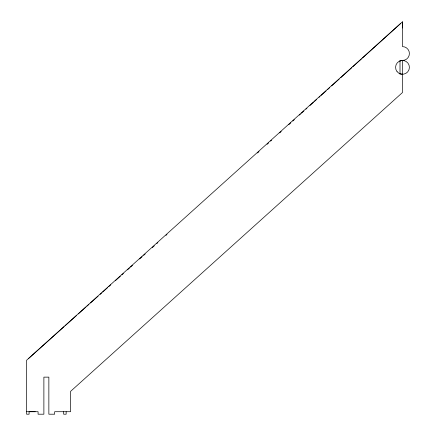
<?xml version="1.0" encoding="UTF-8"?>
<svg xmlns="http://www.w3.org/2000/svg" width="436" height="436" viewBox="0 0 436 436"><rect width="100%" height="100%" fill="white"/><g stroke="black" fill="none" stroke-linecap="round" stroke-linejoin="round"><path stroke-width="0.65" d="M35.202 411.709L29.087 411.709L29.087 414.2L26.596 414.2L26.596 360.256L402.488 21.8L402.488 28.002M257.502 152.998L259.011 151.624M267.083 144.321L268.598 142.954M270.614 141.128L271.628 140.212M279.699 132.909L281.209 131.541M288.779 124.691L290.796 122.865M292.812 121.039L294.327 119.671M299.368 115.109L300.382 114.194M301.39 113.278L303.914 111M305.93 109.174L306.939 108.259M309.963 105.523L313.495 102.324M314.503 101.414L316.525 99.588M319.043 97.304L320.051 96.389M321.065 95.479L326.106 90.911M327.621 89.544L329.638 87.718M331.654 85.892L339.224 79.041M340.739 77.673L351.836 67.629M352.844 66.719L361.422 58.958M362.43 58.043L400.766 23.353M28.651 358.408L64.119 326.629M65.133 325.719L76.284 315.735M78.311 313.915L85.908 307.108M86.922 306.197L88.949 304.383M90.47 303.02L98.073 296.213M100.1 294.398L101.621 293.036M102.634 292.125L107.697 287.586M108.711 286.675L110.739 284.861M115.3 280.779L120.369 276.239M121.889 274.876L123.41 273.514M127.465 269.879L129.487 268.064M130.5 267.159L132.528 265.339M139.624 258.984L142.158 256.717M143.678 255.354L145.199 253.992M152.289 247.637L154.317 245.817M156.851 243.55L157.865 242.639M165.974 235.38L166.988 234.47M399.943 60.926L402.488 60.441A6.916 6.916 0 0 0 409.404 53.524A6.916 6.916 0 0 0 402.488 46.608L402.488 21.8M26.596 411.709L38.074 411.709L38.074 414.2L43.883 414.2L43.883 377.135L48.859 377.135L48.859 414.2L54.669 414.2L54.669 411.709L70.572 411.709L70.572 391.375L402.488 92.519L402.488 60.441M399.943 73.782L402.488 74.267M400.003 60.642L400.003 74.207M66.147 411.709L66.147 414.2L63.661 414.2L63.661 411.709M397.071 71.646A6.916 6.916 0 0 0 408.919 69.896A6.916 6.916 0 0 0 401.48 60.511A6.916 6.916 0 0 0 397.071 71.646"/></g></svg>
